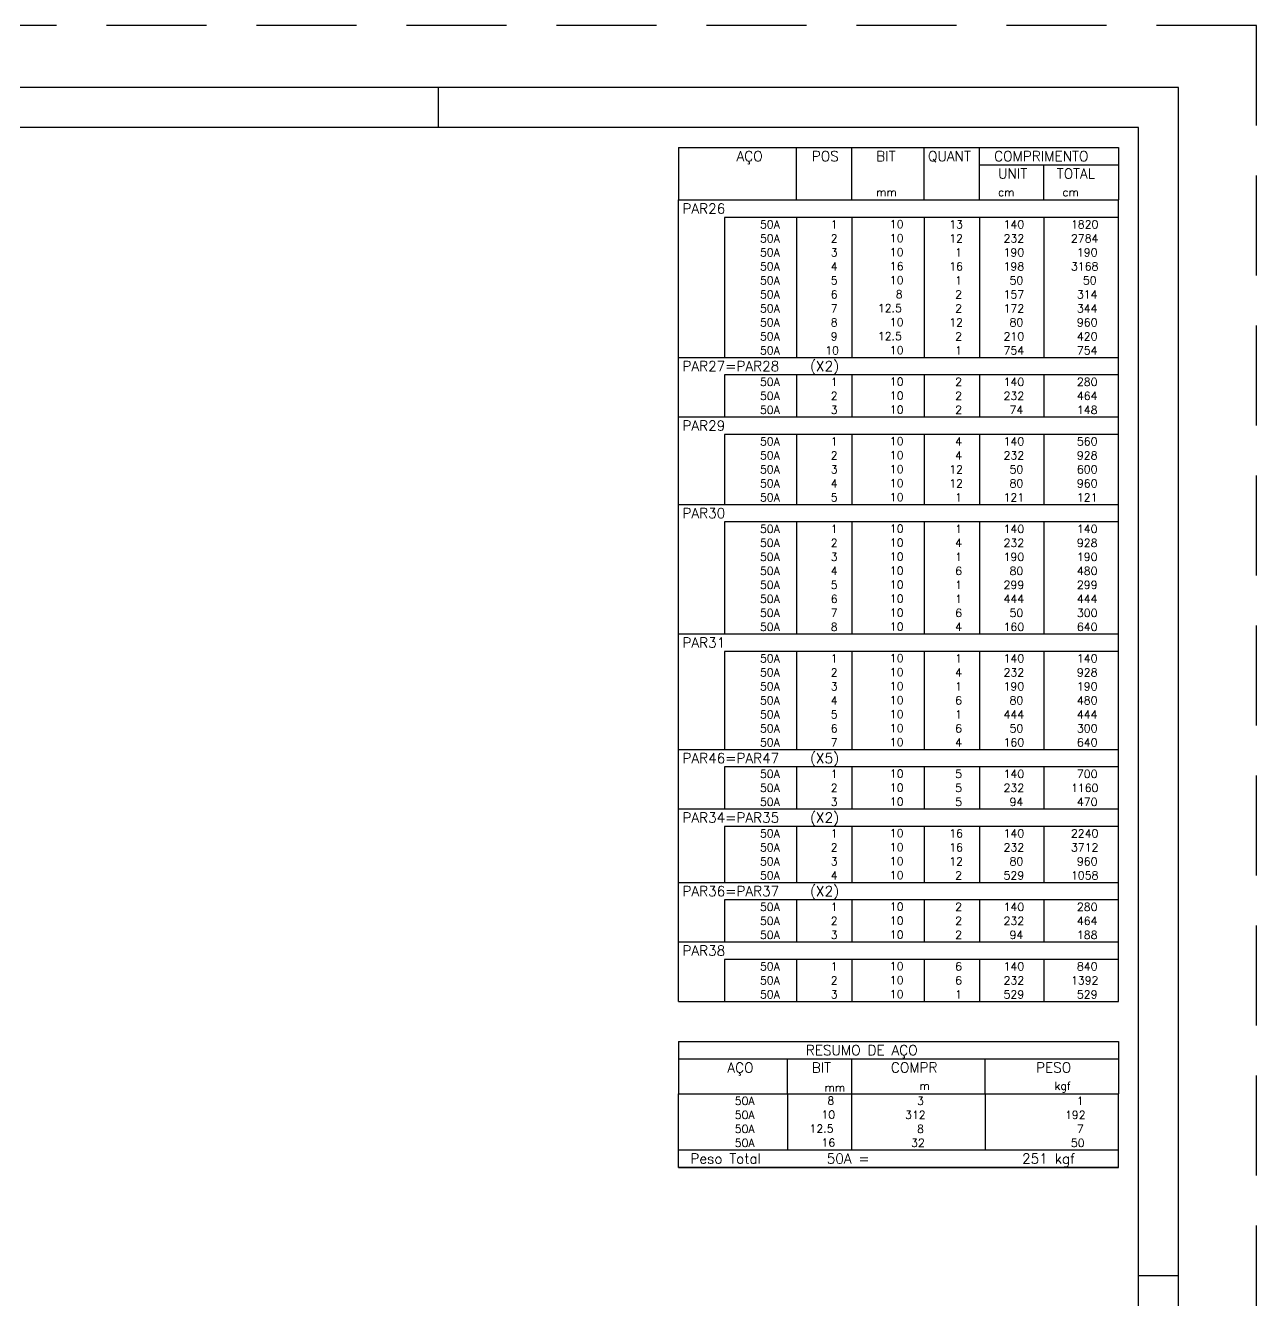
# Model space of a CAD drawing. Extents: x -1.9 to 86, y -1.6 to 60.9.
# Drawn here: x 55.27 to 86.05, y 29.07 to 60.95 of the extents above; entities that cross this region are included whole.
import ezdxf

# ---------------------------------------------------------------- set-up
doc = ezdxf.new("R2010")
doc.units = 0
doc.header["$MEASUREMENT"] = 0
doc.linetypes.add('HIDDEN', pattern=[0.375, 0.25, -0.125])
doc.layers.get('0').update_dxf_attribs({"linetype": 'CONTINUOUS'})
doc.layers.get('Defpoints').update_dxf_attribs({"linetype": 'CONTINUOUS'})
doc.layers.add('ARQ_FOLHA', color=7, linetype='CONTINUOUS')
doc.layers.add('PENA_02', color=2, linetype='CONTINUOUS')
doc.styles.get("Standard").update_dxf_attribs({"font": 'ROMANS.SHX'})

# ---------------------------------------------------------------- blocks, each defined once
blk = doc.blocks.new('FOLHA A1 - 841 X 594')
at = {"layer": 'ARQ_FOLHA', "color": 1}
for p, q in [((-185, 584), (-185, 594)), ((-10, 297), (0, 297))]:
    blk.add_line(p, q, dxfattribs=at)
for points in [[(-841, 0), (0, 0), (0, 594), (-841, 594)], [(-816, 10), (-10, 10), (-10, 584), (-816, 584)]]:
    blk.add_lwpolyline(points, close=True, dxfattribs=at)
at = {"layer": 'Defpoints', "color": 8, "linetype": 'HIDDEN', "ltscale": 100}
blk.add_lwpolyline([(-860.5, 609.5), (-860.5, -15.5), (19.5, -15.5), (19.5, 609.5)], close=True, dxfattribs=at)
blk = doc.blocks.new('*U24')
blk.add_blockref('FOLHA A1 - 841 X 594', (0, 0))

msp = doc.modelspace()

# ---------------------------------------------------------------- linework, layer by layer
at = {"layer": 'PENA_02', "linetype": 'Continuous'}
for p, q in [((71.6, 57.900003), (71.6, 56.587503)), ((71.6, 57.900003), (82.6, 57.900003)), ((74.55, 56.587503), (74.55, 57.900003)), ((75.93, 56.587503), (75.93, 57.900003)), ((77.74, 56.587503), (77.74, 57.900003)), ((79.12, 56.587503), (79.12, 57.900003)), ((82.6, 57.900003), (82.6, 56.587503)), ((79.12, 57.462503), (82.6, 57.462503)), ((80.73, 56.587503), (80.73, 57.462503)), ((71.6, 56.587503), (82.6, 56.587503)), ((71.6, 56.150003), (71.6, 56.587503)), ((71.6, 56.587503), (82.6, 56.587503)), ((82.6, 56.150003), (82.6, 56.587503)), ((71.6, 55.800003), (71.6, 56.150003)), ((82.6, 56.150003), (72.75, 56.150003)), ((72.75, 56.150003), (72.75, 55.800003)), ((74.55, 56.150003), (74.55, 55.800003)), ((75.93, 56.150003), (75.93, 55.800003)), ((77.74, 56.150003), (77.74, 55.800003)), ((79.12, 56.150003), (79.12, 55.800003)), ((80.73, 56.150003), (80.73, 55.800003)), ((82.6, 55.800003), (82.6, 56.150003)), ((71.6, 55.450003), (71.6, 55.800003)), ((72.75, 55.800003), (72.75, 55.450003)), ((74.55, 55.800003), (74.55, 55.450003)), ((75.93, 55.800003), (75.93, 55.450003)), ((77.74, 55.800003), (77.74, 55.450003)), ((79.12, 55.800003), (79.12, 55.450003)), ((80.73, 55.800003), (80.73, 55.450003)), ((82.6, 55.450003), (82.6, 55.800003)), ((71.6, 55.100003), (71.6, 55.450003)), ((72.75, 55.450003), (72.75, 55.100003)), ((74.55, 55.450003), (74.55, 55.100003)), ((75.93, 55.450003), (75.93, 55.100003)), ((77.74, 55.450003), (77.74, 55.100003)), ((79.12, 55.450003), (79.12, 55.100003)), ((80.73, 55.450003), (80.73, 55.100003)), ((82.6, 55.100003), (82.6, 55.450003)), ((71.6, 54.750003), (71.6, 55.100003)), ((72.75, 55.100003), (72.75, 54.750003)), ((74.55, 55.100003), (74.55, 54.750003)), ((75.93, 55.100003), (75.93, 54.750003)), ((77.74, 55.100003), (77.74, 54.750003)), ((79.12, 55.100003), (79.12, 54.750003)), ((80.73, 55.100003), (80.73, 54.750003)), ((82.6, 54.750003), (82.6, 55.100003)), ((71.6, 54.400003), (71.6, 54.750003)), ((72.75, 54.750003), (72.75, 54.400003)), ((74.55, 54.750003), (74.55, 54.400003)), ((75.93, 54.750003), (75.93, 54.400003)), ((77.74, 54.750003), (77.74, 54.400003)), ((79.12, 54.750003), (79.12, 54.400003)), ((80.73, 54.750003), (80.73, 54.400003)), ((82.6, 54.400003), (82.6, 54.750003)), ((71.6, 54.050003), (71.6, 54.400003)), ((72.75, 54.400003), (72.75, 54.050003)), ((74.55, 54.400003), (74.55, 54.050003)), ((75.93, 54.400003), (75.93, 54.050003)), ((77.74, 54.400003), (77.74, 54.050003)), ((79.12, 54.400003), (79.12, 54.050003)), ((80.73, 54.400003), (80.73, 54.050003)), ((82.6, 54.050003), (82.6, 54.400003)), ((71.6, 53.700004), (71.6, 54.050003)), ((72.75, 54.050003), (72.75, 53.700004)), ((74.55, 54.050003), (74.55, 53.700004)), ((75.93, 54.050003), (75.93, 53.700004)), ((77.74, 54.050003), (77.74, 53.700004)), ((79.12, 54.050003), (79.12, 53.700004)), ((80.73, 54.050003), (80.73, 53.700004)), ((82.6, 53.700004), (82.6, 54.050003)), ((71.6, 53.350004), (71.6, 53.700004)), ((72.75, 53.700004), (72.75, 53.350004)), ((74.55, 53.700004), (74.55, 53.350004)), ((75.93, 53.700004), (75.93, 53.350004)), ((77.74, 53.700004), (77.74, 53.350004)), ((79.12, 53.700004), (79.12, 53.350004)), ((80.73, 53.700004), (80.73, 53.350004)), ((82.6, 53.350004), (82.6, 53.700004)), ((71.6, 53.000004), (71.6, 53.350004)), ((72.75, 53.350004), (72.75, 53.000004)), ((74.55, 53.350004), (74.55, 53.000004)), ((75.93, 53.350004), (75.93, 53.000004)), ((77.74, 53.350004), (77.74, 53.000004)), ((79.12, 53.350004), (79.12, 53.000004)), ((80.73, 53.350004), (80.73, 53.000004)), ((82.6, 53.000004), (82.6, 53.350004)), ((71.6, 52.650004), (71.6, 53.000004)), ((72.75, 53.000004), (72.75, 52.650004)), ((74.55, 53.000004), (74.55, 52.650004)), ((75.93, 53.000004), (75.93, 52.650004)), ((77.74, 53.000004), (77.74, 52.650004)), ((79.12, 53.000004), (79.12, 52.650004)), ((80.73, 53.000004), (80.73, 52.650004)), ((82.6, 52.650004), (82.6, 53.000004)), ((71.6, 52.212504), (71.6, 52.650004)), ((71.6, 52.650004), (82.6, 52.650004)), ((82.6, 52.212504), (82.6, 52.650004)), ((71.6, 51.862504), (71.6, 52.212504)), ((82.6, 52.212504), (72.75, 52.212504)), ((72.75, 52.212504), (72.75, 51.862504)), ((74.55, 52.212504), (74.55, 51.862504)), ((75.93, 52.212504), (75.93, 51.862504)), ((77.74, 52.212504), (77.74, 51.862504)), ((79.12, 52.212504), (79.12, 51.862504)), ((80.73, 52.212504), (80.73, 51.862504)), ((82.6, 51.862504), (82.6, 52.212504)), ((71.6, 51.512504), (71.6, 51.862504)), ((72.75, 51.862504), (72.75, 51.512504)), ((74.55, 51.862504), (74.55, 51.512504)), ((75.93, 51.862504), (75.93, 51.512504)), ((77.74, 51.862504), (77.74, 51.512504)), ((79.12, 51.862504), (79.12, 51.512504)), ((80.73, 51.862504), (80.73, 51.512504)), ((82.6, 51.512504), (82.6, 51.862504)), ((71.6, 51.162504), (71.6, 51.512504)), ((72.75, 51.512504), (72.75, 51.162504)), ((74.55, 51.512504), (74.55, 51.162504)), ((75.93, 51.512504), (75.93, 51.162504)), ((77.74, 51.512504), (77.74, 51.162504)), ((79.12, 51.512504), (79.12, 51.162504)), ((80.73, 51.512504), (80.73, 51.162504)), ((82.6, 51.162504), (82.6, 51.512504)), ((71.6, 50.725004), (71.6, 51.162504)), ((71.6, 51.162504), (82.6, 51.162504)), ((82.6, 50.725004), (82.6, 51.162504)), ((71.6, 50.375004), (71.6, 50.725004)), ((82.6, 50.725004), (72.75, 50.725004)), ((72.75, 50.725004), (72.75, 50.375004)), ((74.55, 50.725004), (74.55, 50.375004)), ((75.93, 50.725004), (75.93, 50.375004)), ((77.74, 50.725004), (77.74, 50.375004)), ((79.12, 50.725004), (79.12, 50.375004)), ((80.73, 50.725004), (80.73, 50.375004)), ((82.6, 50.375004), (82.6, 50.725004)), ((71.6, 50.025004), (71.6, 50.375004)), ((72.75, 50.375004), (72.75, 50.025004)), ((74.55, 50.375004), (74.55, 50.025004)), ((75.93, 50.375004), (75.93, 50.025004)), ((77.74, 50.375004), (77.74, 50.025004)), ((79.12, 50.375004), (79.12, 50.025004)), ((80.73, 50.375004), (80.73, 50.025004)), ((82.6, 50.025004), (82.6, 50.375004)), ((71.6, 49.675004), (71.6, 50.025004)), ((72.75, 50.025004), (72.75, 49.675004)), ((74.55, 50.025004), (74.55, 49.675004)), ((75.93, 50.025004), (75.93, 49.675004)), ((77.74, 50.025004), (77.74, 49.675004)), ((79.12, 50.025004), (79.12, 49.675004)), ((80.73, 50.025004), (80.73, 49.675004)), ((82.6, 49.675004), (82.6, 50.025004)), ((71.6, 49.325004), (71.6, 49.675004)), ((72.75, 49.675004), (72.75, 49.325004)), ((74.55, 49.675004), (74.55, 49.325004)), ((75.93, 49.675004), (75.93, 49.325004)), ((77.74, 49.675004), (77.74, 49.325004)), ((79.12, 49.675004), (79.12, 49.325004)), ((80.73, 49.675004), (80.73, 49.325004)), ((82.6, 49.325004), (82.6, 49.675004)), ((71.6, 48.975005), (71.6, 49.325004)), ((72.75, 49.325004), (72.75, 48.975005)), ((74.55, 49.325004), (74.55, 48.975005)), ((75.93, 49.325004), (75.93, 48.975005)), ((77.74, 49.325004), (77.74, 48.975005)), ((79.12, 49.325004), (79.12, 48.975005)), ((80.73, 49.325004), (80.73, 48.975005)), ((82.6, 48.975005), (82.6, 49.325004)), ((71.6, 48.537505), (71.6, 48.975005)), ((71.6, 48.975005), (82.6, 48.975005)), ((82.6, 48.537505), (82.6, 48.975005)), ((71.6, 48.187505), (71.6, 48.537505)), ((82.6, 48.537505), (72.75, 48.537505)), ((72.75, 48.537505), (72.75, 48.187505)), ((74.55, 48.537505), (74.55, 48.187505)), ((75.93, 48.537505), (75.93, 48.187505)), ((77.74, 48.537505), (77.74, 48.187505)), ((79.12, 48.537505), (79.12, 48.187505)), ((80.73, 48.537505), (80.73, 48.187505)), ((82.6, 48.187505), (82.6, 48.537505)), ((71.6, 47.837505), (71.6, 48.187505)), ((72.75, 48.187505), (72.75, 47.837505)), ((74.55, 48.187505), (74.55, 47.837505)), ((75.93, 48.187505), (75.93, 47.837505)), ((77.74, 48.187505), (77.74, 47.837505)), ((79.12, 48.187505), (79.12, 47.837505)), ((80.73, 48.187505), (80.73, 47.837505)), ((82.6, 47.837505), (82.6, 48.187505)), ((71.6, 47.487505), (71.6, 47.837505)), ((72.75, 47.837505), (72.75, 47.487505)), ((74.55, 47.837505), (74.55, 47.487505)), ((75.93, 47.837505), (75.93, 47.487505)), ((77.74, 47.837505), (77.74, 47.487505)), ((79.12, 47.837505), (79.12, 47.487505)), ((80.73, 47.837505), (80.73, 47.487505)), ((82.6, 47.487505), (82.6, 47.837505)), ((71.6, 47.137505), (71.6, 47.487505)), ((72.75, 47.487505), (72.75, 47.137505)), ((74.55, 47.487505), (74.55, 47.137505)), ((75.93, 47.487505), (75.93, 47.137505)), ((77.74, 47.487505), (77.74, 47.137505)), ((79.12, 47.487505), (79.12, 47.137505)), ((80.73, 47.487505), (80.73, 47.137505)), ((82.6, 47.137505), (82.6, 47.487505)), ((71.6, 46.787505), (71.6, 47.137505)), ((72.75, 47.137505), (72.75, 46.787505)), ((74.55, 47.137505), (74.55, 46.787505)), ((75.93, 47.137505), (75.93, 46.787505)), ((77.74, 47.137505), (77.74, 46.787505)), ((79.12, 47.137505), (79.12, 46.787505)), ((80.73, 47.137505), (80.73, 46.787505)), ((82.6, 46.787505), (82.6, 47.137505)), ((71.6, 46.437505), (71.6, 46.787505)), ((72.75, 46.787505), (72.75, 46.437505)), ((74.55, 46.787505), (74.55, 46.437505)), ((75.93, 46.787505), (75.93, 46.437505)), ((77.74, 46.787505), (77.74, 46.437505)), ((79.12, 46.787505), (79.12, 46.437505)), ((80.73, 46.787505), (80.73, 46.437505)), ((82.6, 46.437505), (82.6, 46.787505)), ((71.6, 46.087505), (71.6, 46.437505)), ((72.75, 46.437505), (72.75, 46.087505)), ((74.55, 46.437505), (74.55, 46.087505)), ((75.93, 46.437505), (75.93, 46.087505)), ((77.74, 46.437505), (77.74, 46.087505)), ((79.12, 46.437505), (79.12, 46.087505)), ((80.73, 46.437505), (80.73, 46.087505)), ((82.6, 46.087505), (82.6, 46.437505)), ((71.6, 45.737505), (71.6, 46.087505)), ((72.75, 46.087505), (72.75, 45.737505)), ((74.55, 46.087505), (74.55, 45.737505)), ((75.93, 46.087505), (75.93, 45.737505)), ((77.74, 46.087505), (77.74, 45.737505)), ((79.12, 46.087505), (79.12, 45.737505)), ((80.73, 46.087505), (80.73, 45.737505)), ((82.6, 45.737505), (82.6, 46.087505)), ((71.6, 45.300005), (71.6, 45.737505)), ((71.6, 45.737505), (82.6, 45.737505)), ((82.6, 45.300005), (82.6, 45.737505)), ((71.6, 44.950005), (71.6, 45.300005)), ((82.6, 45.300005), (72.75, 45.300005)), ((72.75, 45.300005), (72.75, 44.950005)), ((74.55, 45.300005), (74.55, 44.950005)), ((75.93, 45.300005), (75.93, 44.950005)), ((77.74, 45.300005), (77.74, 44.950005)), ((79.12, 45.300005), (79.12, 44.950005)), ((80.73, 45.300005), (80.73, 44.950005)), ((82.6, 44.950005), (82.6, 45.300005)), ((71.6, 44.600006), (71.6, 44.950005)), ((72.75, 44.950005), (72.75, 44.600006)), ((74.55, 44.950005), (74.55, 44.600006)), ((75.93, 44.950005), (75.93, 44.600006)), ((77.74, 44.950005), (77.74, 44.600006)), ((79.12, 44.950005), (79.12, 44.600006)), ((80.73, 44.950005), (80.73, 44.600006)), ((82.6, 44.600006), (82.6, 44.950005)), ((71.6, 44.250006), (71.6, 44.600006)), ((72.75, 44.600006), (72.75, 44.250006)), ((74.55, 44.600006), (74.55, 44.250006)), ((75.93, 44.600006), (75.93, 44.250006)), ((77.74, 44.600006), (77.74, 44.250006)), ((79.12, 44.600006), (79.12, 44.250006)), ((80.73, 44.600006), (80.73, 44.250006)), ((82.6, 44.250006), (82.6, 44.600006)), ((71.6, 43.900006), (71.6, 44.250006)), ((72.75, 44.250006), (72.75, 43.900006)), ((74.55, 44.250006), (74.55, 43.900006)), ((75.93, 44.250006), (75.93, 43.900006)), ((77.74, 44.250006), (77.74, 43.900006)), ((79.12, 44.250006), (79.12, 43.900006)), ((80.73, 44.250006), (80.73, 43.900006)), ((82.6, 43.900006), (82.6, 44.250006)), ((71.6, 43.550006), (71.6, 43.900006)), ((72.75, 43.900006), (72.75, 43.550006)), ((74.55, 43.900006), (74.55, 43.550006)), ((75.93, 43.900006), (75.93, 43.550006)), ((77.74, 43.900006), (77.74, 43.550006)), ((79.12, 43.900006), (79.12, 43.550006)), ((80.73, 43.900006), (80.73, 43.550006)), ((82.6, 43.550006), (82.6, 43.900006)), ((71.6, 43.200006), (71.6, 43.550006)), ((72.75, 43.550006), (72.75, 43.200006)), ((74.55, 43.550006), (74.55, 43.200006)), ((75.93, 43.550006), (75.93, 43.200006)), ((77.74, 43.550006), (77.74, 43.200006)), ((79.12, 43.550006), (79.12, 43.200006)), ((80.73, 43.550006), (80.73, 43.200006)), ((82.6, 43.200006), (82.6, 43.550006)), ((71.6, 42.850006), (71.6, 43.200006)), ((72.75, 43.200006), (72.75, 42.850006)), ((74.55, 43.200006), (74.55, 42.850006)), ((75.93, 43.200006), (75.93, 42.850006)), ((77.74, 43.200006), (77.74, 42.850006)), ((79.12, 43.200006), (79.12, 42.850006)), ((80.73, 43.200006), (80.73, 42.850006)), ((82.6, 42.850006), (82.6, 43.200006)), ((71.6, 42.412506), (71.6, 42.850006)), ((71.6, 42.850006), (82.6, 42.850006)), ((82.6, 42.412506), (82.6, 42.850006)), ((71.6, 42.062506), (71.6, 42.412506)), ((82.6, 42.412506), (72.75, 42.412506)), ((72.75, 42.412506), (72.75, 42.062506)), ((74.55, 42.412506), (74.55, 42.062506)), ((75.93, 42.412506), (75.93, 42.062506)), ((77.74, 42.412506), (77.74, 42.062506)), ((79.12, 42.412506), (79.12, 42.062506)), ((80.73, 42.412506), (80.73, 42.062506)), ((82.6, 42.062506), (82.6, 42.412506)), ((71.6, 41.712506), (71.6, 42.062506)), ((72.75, 42.062506), (72.75, 41.712506)), ((74.55, 42.062506), (74.55, 41.712506)), ((75.93, 42.062506), (75.93, 41.712506)), ((77.74, 42.062506), (77.74, 41.712506)), ((79.12, 42.062506), (79.12, 41.712506)), ((80.73, 42.062506), (80.73, 41.712506)), ((82.6, 41.712506), (82.6, 42.062506)), ((71.6, 41.362506), (71.6, 41.712506)), ((72.75, 41.712506), (72.75, 41.362506)), ((74.55, 41.712506), (74.55, 41.362506)), ((75.93, 41.712506), (75.93, 41.362506)), ((77.74, 41.712506), (77.74, 41.362506)), ((79.12, 41.712506), (79.12, 41.362506)), ((80.73, 41.712506), (80.73, 41.362506)), ((82.6, 41.362506), (82.6, 41.712506)), ((71.6, 40.925006), (71.6, 41.362506)), ((71.6, 41.362506), (82.6, 41.362506)), ((82.6, 40.925006), (82.6, 41.362506)), ((71.6, 40.575006), (71.6, 40.925006)), ((82.6, 40.925006), (72.75, 40.925006)), ((72.75, 40.925006), (72.75, 40.575006)), ((74.55, 40.925006), (74.55, 40.575006)), ((75.93, 40.925006), (75.93, 40.575006)), ((77.74, 40.925006), (77.74, 40.575006)), ((79.12, 40.925006), (79.12, 40.575006)), ((80.73, 40.925006), (80.73, 40.575006)), ((82.6, 40.575006), (82.6, 40.925006)), ((71.6, 40.225006), (71.6, 40.575006)), ((72.75, 40.575006), (72.75, 40.225006)), ((74.55, 40.575006), (74.55, 40.225006)), ((75.93, 40.575006), (75.93, 40.225006)), ((77.74, 40.575006), (77.74, 40.225006)), ((79.12, 40.575006), (79.12, 40.225006)), ((80.73, 40.575006), (80.73, 40.225006)), ((82.6, 40.225006), (82.6, 40.575006)), ((71.6, 39.875007), (71.6, 40.225006)), ((72.75, 40.225006), (72.75, 39.875007)), ((74.55, 40.225006), (74.55, 39.875007)), ((75.93, 40.225006), (75.93, 39.875007)), ((77.74, 40.225006), (77.74, 39.875007)), ((79.12, 40.225006), (79.12, 39.875007)), ((80.73, 40.225006), (80.73, 39.875007)), ((82.6, 39.875007), (82.6, 40.225006)), ((71.6, 39.525007), (71.6, 39.875007)), ((72.75, 39.875007), (72.75, 39.525007)), ((74.55, 39.875007), (74.55, 39.525007)), ((75.93, 39.875007), (75.93, 39.525007)), ((77.74, 39.875007), (77.74, 39.525007)), ((79.12, 39.875007), (79.12, 39.525007)), ((80.73, 39.875007), (80.73, 39.525007)), ((82.6, 39.525007), (82.6, 39.875007)), ((71.6, 39.087507), (71.6, 39.525007)), ((71.6, 39.525007), (82.6, 39.525007)), ((82.6, 39.087507), (82.6, 39.525007)), ((71.6, 38.737507), (71.6, 39.087507)), ((82.6, 39.087507), (72.75, 39.087507)), ((72.75, 39.087507), (72.75, 38.737507)), ((74.55, 39.087507), (74.55, 38.737507)), ((75.93, 39.087507), (75.93, 38.737507)), ((77.74, 39.087507), (77.74, 38.737507)), ((79.12, 39.087507), (79.12, 38.737507)), ((80.73, 39.087507), (80.73, 38.737507)), ((82.6, 38.737507), (82.6, 39.087507)), ((71.6, 38.387507), (71.6, 38.737507)), ((72.75, 38.737507), (72.75, 38.387507)), ((74.55, 38.737507), (74.55, 38.387507)), ((75.93, 38.737507), (75.93, 38.387507)), ((77.74, 38.737507), (77.74, 38.387507)), ((79.12, 38.737507), (79.12, 38.387507)), ((80.73, 38.737507), (80.73, 38.387507)), ((82.6, 38.387507), (82.6, 38.737507)), ((71.6, 38.037507), (71.6, 38.387507)), ((72.75, 38.387507), (72.75, 38.037507)), ((74.55, 38.387507), (74.55, 38.037507)), ((75.93, 38.387507), (75.93, 38.037507)), ((77.74, 38.387507), (77.74, 38.037507)), ((79.12, 38.387507), (79.12, 38.037507)), ((80.73, 38.387507), (80.73, 38.037507)), ((82.6, 38.037507), (82.6, 38.387507)), ((71.6, 37.600007), (71.6, 38.037507)), ((71.6, 38.037507), (82.6, 38.037507)), ((82.6, 37.600007), (82.6, 38.037507)), ((71.6, 37.250007), (71.6, 37.600007)), ((82.6, 37.600007), (72.75, 37.600007)), ((72.75, 37.600007), (72.75, 37.250007)), ((74.55, 37.600007), (74.55, 37.250007)), ((75.93, 37.600007), (75.93, 37.250007)), ((77.74, 37.600007), (77.74, 37.250007)), ((79.12, 37.600007), (79.12, 37.250007)), ((80.73, 37.600007), (80.73, 37.250007)), ((82.6, 37.250007), (82.6, 37.600007)), ((71.6, 36.900007), (71.6, 37.250007)), ((72.75, 37.250007), (72.75, 36.900007)), ((74.55, 37.250007), (74.55, 36.900007)), ((75.93, 37.250007), (75.93, 36.900007)), ((77.74, 37.250007), (77.74, 36.900007)), ((79.12, 37.250007), (79.12, 36.900007)), ((80.73, 37.250007), (80.73, 36.900007)), ((82.6, 36.900007), (82.6, 37.250007)), ((71.6, 36.550007), (71.6, 36.900007)), ((72.75, 36.900007), (72.75, 36.550007)), ((74.55, 36.900007), (74.55, 36.550007)), ((75.93, 36.900007), (75.93, 36.550007)), ((77.74, 36.900007), (77.74, 36.550007)), ((79.12, 36.900007), (79.12, 36.550007)), ((80.73, 36.900007), (80.73, 36.550007)), ((82.6, 36.550007), (82.6, 36.900007)), ((71.6, 36.550007), (82.6, 36.550007)), ((71.6, 35.550007), (71.6, 34.237507)), ((71.6, 35.550007), (82.6, 35.550007)), ((82.6, 35.550007), (82.6, 34.237507)), ((71.6, 35.112507), (82.6, 35.112507)), ((74.32, 34.237507), (74.32, 35.112507)), ((75.93, 34.237507), (75.93, 35.112507)), ((79.265, 34.237507), (79.265, 35.112507)), ((71.6, 34.237507), (82.6, 34.237507)), ((71.6, 33.887507), (71.6, 34.237507)), ((74.32, 34.237507), (74.32, 33.887507)), ((75.93, 33.887507), (75.93, 34.237507)), ((79.265, 34.237507), (79.265, 33.887507)), ((82.6, 33.887507), (82.6, 34.237507)), ((71.6, 33.537506), (71.6, 33.887507)), ((74.32, 33.887507), (74.32, 33.537507)), ((75.93, 33.537506), (75.93, 33.887507)), ((79.265, 33.887507), (79.265, 33.537506)), ((82.6, 33.537506), (82.6, 33.887507)), ((71.6, 33.187506), (71.6, 33.537506)), ((74.32, 33.537506), (74.32, 33.187507)), ((75.93, 33.187506), (75.93, 33.537506)), ((79.265, 33.537506), (79.265, 33.187506)), ((82.6, 33.187506), (82.6, 33.537506)), ((71.6, 32.837506), (71.6, 33.187506)), ((74.32, 33.187506), (74.32, 32.837506)), ((75.93, 32.837506), (75.93, 33.187506)), ((79.265, 33.187506), (79.265, 32.837506)), ((82.6, 32.837506), (82.6, 33.187506)), ((71.6, 32.837506), (82.6, 32.837506)), ((71.6, 32.400006), (71.6, 32.837506)), ((71.6, 32.837506), (82.6, 32.837506)), ((82.6, 32.400006), (82.6, 32.837506)), ((82.6, 32.400006), (71.6, 32.400006)), ((71.6, 32.400006), (82.6, 32.400006))]:
    msp.add_line(p, q, dxfattribs=at)

# ---------------------------------------------------------------- block references
at = {"xscale": 0.09999999999999938, "yscale": 0.09999999999999938, "zscale": 0.09999999999999938}
msp.add_blockref('*U24', (84.1, -0.0025), dxfattribs=at)

# ---------------------------------------------------------------- texts
at = {"layer": 'PENA_02', "linetype": 'Continuous'}
for s, height, p in [('AÇO', 0.25, (73.04958, 57.556253)), ('POS', 0.25, (74.93, 57.556253)), ('BIT', 0.25, (76.54, 57.556253)), ('QUANT', 0.25, (77.836489, 57.556253)), ('COMPRIMENTO', 0.25, (79.489469, 57.556253)), ('UNIT', 0.25, (79.586854, 57.118753)), ('TOTAL', 0.25, (81.059307, 57.118753)), ('mm', 0.2, (76.54, 56.681253)), ('cm', 0.2, (79.586854, 56.681253)), ('cm', 0.2, (81.196854, 56.681253)), ('PAR26', 0.25, (71.695798, 56.243753)), ('     50A', 0.2, (72.889661, 55.875003)), ('  1', 0.2, (75.13, 55.875003)), ('     10', 0.2, (76.136543, 55.881047)), ('   13', 0.2, (77.92, 55.875003)), ('    140', 0.2, (79.13, 55.875003)), ('   1820', 0.2, (80.963622, 55.875003)), ('     50A', 0.2, (72.889661, 55.525003)), ('  2', 0.2, (75.13, 55.525003)), ('     10', 0.2, (76.136543, 55.531047)), ('   12', 0.2, (77.92, 55.525003)), ('    232', 0.2, (79.13, 55.525003)), ('   2784', 0.2, (80.963622, 55.525003)), ('     50A', 0.2, (72.889661, 55.175003)), ('  3', 0.2, (75.13, 55.175003)), ('     10', 0.2, (76.136543, 55.181047)), ('    1', 0.2, (77.92, 55.175003)), ('    190', 0.2, (79.13, 55.175003)), ('    190', 0.2, (80.963622, 55.175003)), ('     50A', 0.2, (72.889661, 54.825003)), ('  4', 0.2, (75.13, 54.825003)), ('     16', 0.2, (76.136543, 54.831047)), ('   16', 0.2, (77.92, 54.825003)), ('    198', 0.2, (79.13, 54.825003)), ('   3168', 0.2, (80.963622, 54.825003)), ('     50A', 0.2, (72.889661, 54.475003)), ('  5', 0.2, (75.13, 54.475003)), ('     10', 0.2, (76.136543, 54.481047)), ('    1', 0.2, (77.92, 54.475003)), ('     50', 0.2, (79.13, 54.475003)), ('     50', 0.2, (80.963622, 54.475003)), ('     50A', 0.2, (72.889661, 54.125003)), ('  6', 0.2, (75.13, 54.125003)), ('      8', 0.2, (76.136543, 54.131047)), ('    2', 0.2, (77.92, 54.125003)), ('    157', 0.2, (79.13, 54.125003)), ('    314', 0.2, (80.963622, 54.125003)), ('     50A', 0.2, (72.889661, 53.775003)), ('  7', 0.2, (75.13, 53.775003)), ('   12.5', 0.2, (76.136543, 53.781047)), ('    2', 0.2, (77.92, 53.775003)), ('    172', 0.2, (79.13, 53.775003)), ('    344', 0.2, (80.963622, 53.775003)), ('     50A', 0.2, (72.889661, 53.425003)), ('  8', 0.2, (75.13, 53.425003)), ('     10', 0.2, (76.136543, 53.431047)), ('   12', 0.2, (77.92, 53.425003)), ('     80', 0.2, (79.13, 53.425003)), ('    960', 0.2, (80.963622, 53.425003)), ('     50A', 0.2, (72.889661, 53.075004)), ('  9', 0.2, (75.13, 53.075004)), ('   12.5', 0.2, (76.136543, 53.081047)), ('    2', 0.2, (77.92, 53.075004)), ('    210', 0.2, (79.13, 53.075004)), ('    420', 0.2, (80.963622, 53.075004)), ('     50A', 0.2, (72.889661, 52.725004)), (' 10', 0.2, (75.13, 52.725004)), ('     10', 0.2, (76.136543, 52.731048)), ('    1', 0.2, (77.92, 52.725004)), ('    754', 0.2, (79.13, 52.725004)), ('    754', 0.2, (80.963622, 52.725004)), ('PAR27=PAR28   (X2)', 0.25, (71.695798, 52.306254)), ('     50A', 0.2, (72.889661, 51.937504)), ('  1', 0.2, (75.13, 51.937504)), ('     10', 0.2, (76.136543, 51.943548)), ('    2', 0.2, (77.92, 51.937504)), ('    140', 0.2, (79.13, 51.937504)), ('    280', 0.2, (80.963622, 51.937504)), ('     50A', 0.2, (72.889661, 51.587504)), ('  2', 0.2, (75.13, 51.587504)), ('     10', 0.2, (76.136543, 51.593548)), ('    2', 0.2, (77.92, 51.587504)), ('    232', 0.2, (79.13, 51.587504)), ('    464', 0.2, (80.963622, 51.587504)), ('     50A', 0.2, (72.889661, 51.237504)), ('  3', 0.2, (75.13, 51.237504)), ('     10', 0.2, (76.136543, 51.243548)), ('    2', 0.2, (77.92, 51.237504)), ('     74', 0.2, (79.13, 51.237504)), ('    148', 0.2, (80.963622, 51.237504)), ('PAR29', 0.25, (71.695798, 50.818754)), ('     50A', 0.2, (72.889661, 50.450004)), ('  1', 0.2, (75.13, 50.450004)), ('     10', 0.2, (76.136543, 50.456048)), ('    4', 0.2, (77.92, 50.450004)), ('    140', 0.2, (79.13, 50.450004)), ('    560', 0.2, (80.963622, 50.450004)), ('     50A', 0.2, (72.889661, 50.100004)), ('  2', 0.2, (75.13, 50.100004)), ('     10', 0.2, (76.136543, 50.106048)), ('    4', 0.2, (77.92, 50.100004)), ('    232', 0.2, (79.13, 50.100004)), ('    928', 0.2, (80.963622, 50.100004)), ('     50A', 0.2, (72.889661, 49.750004)), ('  3', 0.2, (75.13, 49.750004)), ('     10', 0.2, (76.136543, 49.756048)), ('   12', 0.2, (77.92, 49.750004)), ('     50', 0.2, (79.13, 49.750004)), ('    600', 0.2, (80.963622, 49.750004)), ('     50A', 0.2, (72.889661, 49.400004)), ('  4', 0.2, (75.13, 49.400004)), ('     10', 0.2, (76.136543, 49.406048)), ('   12', 0.2, (77.92, 49.400004)), ('     80', 0.2, (79.13, 49.400004)), ('    960', 0.2, (80.963622, 49.400004)), ('     50A', 0.2, (72.889661, 49.050004)), ('  5', 0.2, (75.13, 49.050004)), ('     10', 0.2, (76.136543, 49.056048)), ('    1', 0.2, (77.92, 49.050004)), ('    121', 0.2, (79.13, 49.050004)), ('    121', 0.2, (80.963622, 49.050004)), ('PAR30', 0.25, (71.695798, 48.631255)), ('     50A', 0.2, (72.889661, 48.262504)), ('  1', 0.2, (75.13, 48.262504)), ('     10', 0.2, (76.136543, 48.268548)), ('    1', 0.2, (77.92, 48.262504)), ('    140', 0.2, (79.13, 48.262504)), ('    140', 0.2, (80.963622, 48.262504)), ('     50A', 0.2, (72.889661, 47.912505)), ('  2', 0.2, (75.13, 47.912505)), ('     10', 0.2, (76.136543, 47.918548)), ('    4', 0.2, (77.92, 47.912505)), ('    232', 0.2, (79.13, 47.912505)), ('    928', 0.2, (80.963622, 47.912505)), ('     50A', 0.2, (72.889661, 47.562505)), ('  3', 0.2, (75.13, 47.562505)), ('     10', 0.2, (76.136543, 47.568549)), ('    1', 0.2, (77.92, 47.562505)), ('    190', 0.2, (79.13, 47.562505)), ('    190', 0.2, (80.963622, 47.562505)), ('     50A', 0.2, (72.889661, 47.212505)), ('  4', 0.2, (75.13, 47.212505)), ('     10', 0.2, (76.136543, 47.218549)), ('    6', 0.2, (77.92, 47.212505)), ('     80', 0.2, (79.13, 47.212505)), ('    480', 0.2, (80.963622, 47.212505)), ('     50A', 0.2, (72.889661, 46.862505)), ('  5', 0.2, (75.13, 46.862505)), ('     10', 0.2, (76.136543, 46.868549)), ('    1', 0.2, (77.92, 46.862505)), ('    299', 0.2, (79.13, 46.862505)), ('    299', 0.2, (80.963622, 46.862505)), ('     50A', 0.2, (72.889661, 46.512505)), ('  6', 0.2, (75.13, 46.512505)), ('     10', 0.2, (76.136543, 46.518549)), ('    1', 0.2, (77.92, 46.512505)), ('    444', 0.2, (79.13, 46.512505)), ('    444', 0.2, (80.963622, 46.512505)), ('     50A', 0.2, (72.889661, 46.162505)), ('  7', 0.2, (75.13, 46.162505)), ('     10', 0.2, (76.136543, 46.168549)), ('    6', 0.2, (77.92, 46.162505)), ('     50', 0.2, (79.13, 46.162505)), ('    300', 0.2, (80.963622, 46.162505)), ('     50A', 0.2, (72.889661, 45.812505)), ('  8', 0.2, (75.13, 45.812505)), ('     10', 0.2, (76.136543, 45.818549)), ('    4', 0.2, (77.92, 45.812505)), ('    160', 0.2, (79.13, 45.812505)), ('    640', 0.2, (80.963622, 45.812505)), ('PAR31', 0.25, (71.695798, 45.393755)), ('     50A', 0.2, (72.889661, 45.025005)), ('  1', 0.2, (75.13, 45.025005)), ('     10', 0.2, (76.136543, 45.031049)), ('    1', 0.2, (77.92, 45.025005)), ('    140', 0.2, (79.13, 45.025005)), ('    140', 0.2, (80.963622, 45.025005)), ('     50A', 0.2, (72.889661, 44.675005)), ('  2', 0.2, (75.13, 44.675005)), ('     10', 0.2, (76.136543, 44.681049)), ('    4', 0.2, (77.92, 44.675005)), ('    232', 0.2, (79.13, 44.675005)), ('    928', 0.2, (80.963622, 44.675005)), ('     50A', 0.2, (72.889661, 44.325005)), ('  3', 0.2, (75.13, 44.325005)), ('     10', 0.2, (76.136543, 44.331049)), ('    1', 0.2, (77.92, 44.325005)), ('    190', 0.2, (79.13, 44.325005)), ('    190', 0.2, (80.963622, 44.325005)), ('     50A', 0.2, (72.889661, 43.975006)), ('  4', 0.2, (75.13, 43.975006)), ('     10', 0.2, (76.136543, 43.981049)), ('    6', 0.2, (77.92, 43.975006)), ('     80', 0.2, (79.13, 43.975006)), ('    480', 0.2, (80.963622, 43.975006)), ('     50A', 0.2, (72.889661, 43.625006)), ('  5', 0.2, (75.13, 43.625006)), ('     10', 0.2, (76.136543, 43.63105)), ('    1', 0.2, (77.92, 43.625006)), ('    444', 0.2, (79.13, 43.625006)), ('    444', 0.2, (80.963622, 43.625006)), ('     50A', 0.2, (72.889661, 43.275006)), ('  6', 0.2, (75.13, 43.275006)), ('     10', 0.2, (76.136543, 43.28105)), ('    6', 0.2, (77.92, 43.275006)), ('     50', 0.2, (79.13, 43.275006)), ('    300', 0.2, (80.963622, 43.275006)), ('     50A', 0.2, (72.889661, 42.925006)), ('  7', 0.2, (75.13, 42.925006)), ('     10', 0.2, (76.136543, 42.93105)), ('    4', 0.2, (77.92, 42.925006)), ('    160', 0.2, (79.13, 42.925006)), ('    640', 0.2, (80.963622, 42.925006)), ('PAR46=PAR47   (X5)', 0.25, (71.695798, 42.506256)), ('     50A', 0.2, (72.889661, 42.137506)), ('  1', 0.2, (75.13, 42.137506)), ('     10', 0.2, (76.136543, 42.14355)), ('    5', 0.2, (77.92, 42.137506)), ('    140', 0.2, (79.13, 42.137506)), ('    700', 0.2, (80.963622, 42.137506)), ('     50A', 0.2, (72.889661, 41.787506)), ('  2', 0.2, (75.13, 41.787506)), ('     10', 0.2, (76.136543, 41.79355)), ('    5', 0.2, (77.92, 41.787506)), ('    232', 0.2, (79.13, 41.787506)), ('   1160', 0.2, (80.963622, 41.787506)), ('     50A', 0.2, (72.889661, 41.437506)), ('  3', 0.2, (75.13, 41.437506)), ('     10', 0.2, (76.136543, 41.44355)), ('    5', 0.2, (77.92, 41.437506)), ('     94', 0.2, (79.13, 41.437506)), ('    470', 0.2, (80.963622, 41.437506)), ('PAR34=PAR35   (X2)', 0.25, (71.695798, 41.018756)), ('     50A', 0.2, (72.889661, 40.650006)), ('  1', 0.2, (75.13, 40.650006)), ('     10', 0.2, (76.136543, 40.65605)), ('   16', 0.2, (77.92, 40.650006)), ('    140', 0.2, (79.13, 40.650006)), ('   2240', 0.2, (80.963622, 40.650006)), ('     50A', 0.2, (72.889661, 40.300006)), ('  2', 0.2, (75.13, 40.300006)), ('     10', 0.2, (76.136543, 40.30605)), ('   16', 0.2, (77.92, 40.300006)), ('    232', 0.2, (79.13, 40.300006)), ('   3712', 0.2, (80.963622, 40.300006)), ('     50A', 0.2, (72.889661, 39.950006)), ('  3', 0.2, (75.13, 39.950006)), ('     10', 0.2, (76.136543, 39.95605)), ('   12', 0.2, (77.92, 39.950006)), ('     80', 0.2, (79.13, 39.950006)), ('    960', 0.2, (80.963622, 39.950006)), ('     50A', 0.2, (72.889661, 39.600006)), ('  4', 0.2, (75.13, 39.600006)), ('     10', 0.2, (76.136543, 39.60605)), ('    2', 0.2, (77.92, 39.600006)), ('    529', 0.2, (79.13, 39.600006)), ('   1058', 0.2, (80.963622, 39.600006)), ('PAR36=PAR37   (X2)', 0.25, (71.695798, 39.181257)), ('     50A', 0.2, (72.889661, 38.812507)), ('  1', 0.2, (75.13, 38.812507)), ('     10', 0.2, (76.136543, 38.81855)), ('    2', 0.2, (77.92, 38.812507)), ('    140', 0.2, (79.13, 38.812507)), ('    280', 0.2, (80.963622, 38.812507)), ('     50A', 0.2, (72.889661, 38.462507)), ('  2', 0.2, (75.13, 38.462507)), ('     10', 0.2, (76.136543, 38.468551)), ('    2', 0.2, (77.92, 38.462507)), ('    232', 0.2, (79.13, 38.462507)), ('    464', 0.2, (80.963622, 38.462507)), ('     50A', 0.2, (72.889661, 38.112507)), ('  3', 0.2, (75.13, 38.112507)), ('     10', 0.2, (76.136543, 38.118551)), ('    2', 0.2, (77.92, 38.112507)), ('     94', 0.2, (79.13, 38.112507)), ('    188', 0.2, (80.963622, 38.112507)), ('PAR38', 0.25, (71.695798, 37.693757)), ('     50A', 0.2, (72.889661, 37.325007)), ('  1', 0.2, (75.13, 37.325007)), ('     10', 0.2, (76.136543, 37.331051)), ('    6', 0.2, (77.92, 37.325007)), ('    140', 0.2, (79.13, 37.325007)), ('    840', 0.2, (80.963622, 37.325007)), ('     50A', 0.2, (72.889661, 36.975007)), ('  2', 0.2, (75.13, 36.975007)), ('     10', 0.2, (76.136543, 36.981051)), ('    6', 0.2, (77.92, 36.975007)), ('    232', 0.2, (79.13, 36.975007)), ('   1392', 0.2, (80.963622, 36.975007)), ('     50A', 0.2, (72.889661, 36.625007)), ('  3', 0.2, (75.13, 36.625007)), ('     10', 0.2, (76.136543, 36.631051)), ('    1', 0.2, (77.92, 36.625007)), ('    529', 0.2, (79.13, 36.625007)), ('    529', 0.2, (80.963622, 36.625007)), ('RESUMO DE AÇO', 0.25, (74.780497, 35.206257)), ('AÇO', 0.25, (72.81958, 34.768757)), ('BIT', 0.25, (74.93, 34.768757)), ('COMPR', 0.25, (76.908841, 34.772358)), ('PESO', 0.25, (80.53784, 34.772358)), ('mm', 0.2, (75.250798, 34.294655)), ('m', 0.2, (77.622841, 34.341257)), ('kgf', 0.2, (81.00063, 34.341257)), ('     50A', 0.2, (72.259661, 33.962507)), ('      8', 0.2, (74.426542, 33.968551)), ('      3', 0.2, (76.667658, 33.962508)), ('       1', 0.2, (80.515265, 33.962508)), ('     50A', 0.2, (72.259661, 33.612507)), ('     10', 0.2, (74.426542, 33.618551)), ('    312', 0.2, (76.667658, 33.612507)), ('     192', 0.2, (80.515265, 33.612507)), ('     50A', 0.2, (72.259661, 33.262506)), ('   12.5', 0.2, (74.426542, 33.26855)), ('      8', 0.2, (76.667658, 33.262507)), ('       7', 0.2, (80.515265, 33.262507)), ('     50A', 0.2, (72.259661, 32.912506)), ('     16', 0.2, (74.426542, 32.91855)), ('     32', 0.2, (76.667658, 32.912506)), ('      50', 0.2, (80.515265, 32.912506)), ('Peso Total        50A =', 0.25, (71.892829, 32.493756)), ('     251 kgf', 0.25, (79.257004, 32.493756))]:
    msp.add_text(s, height=height, dxfattribs=at).set_placement(p)

doc.saveas('drawing.dxf')
